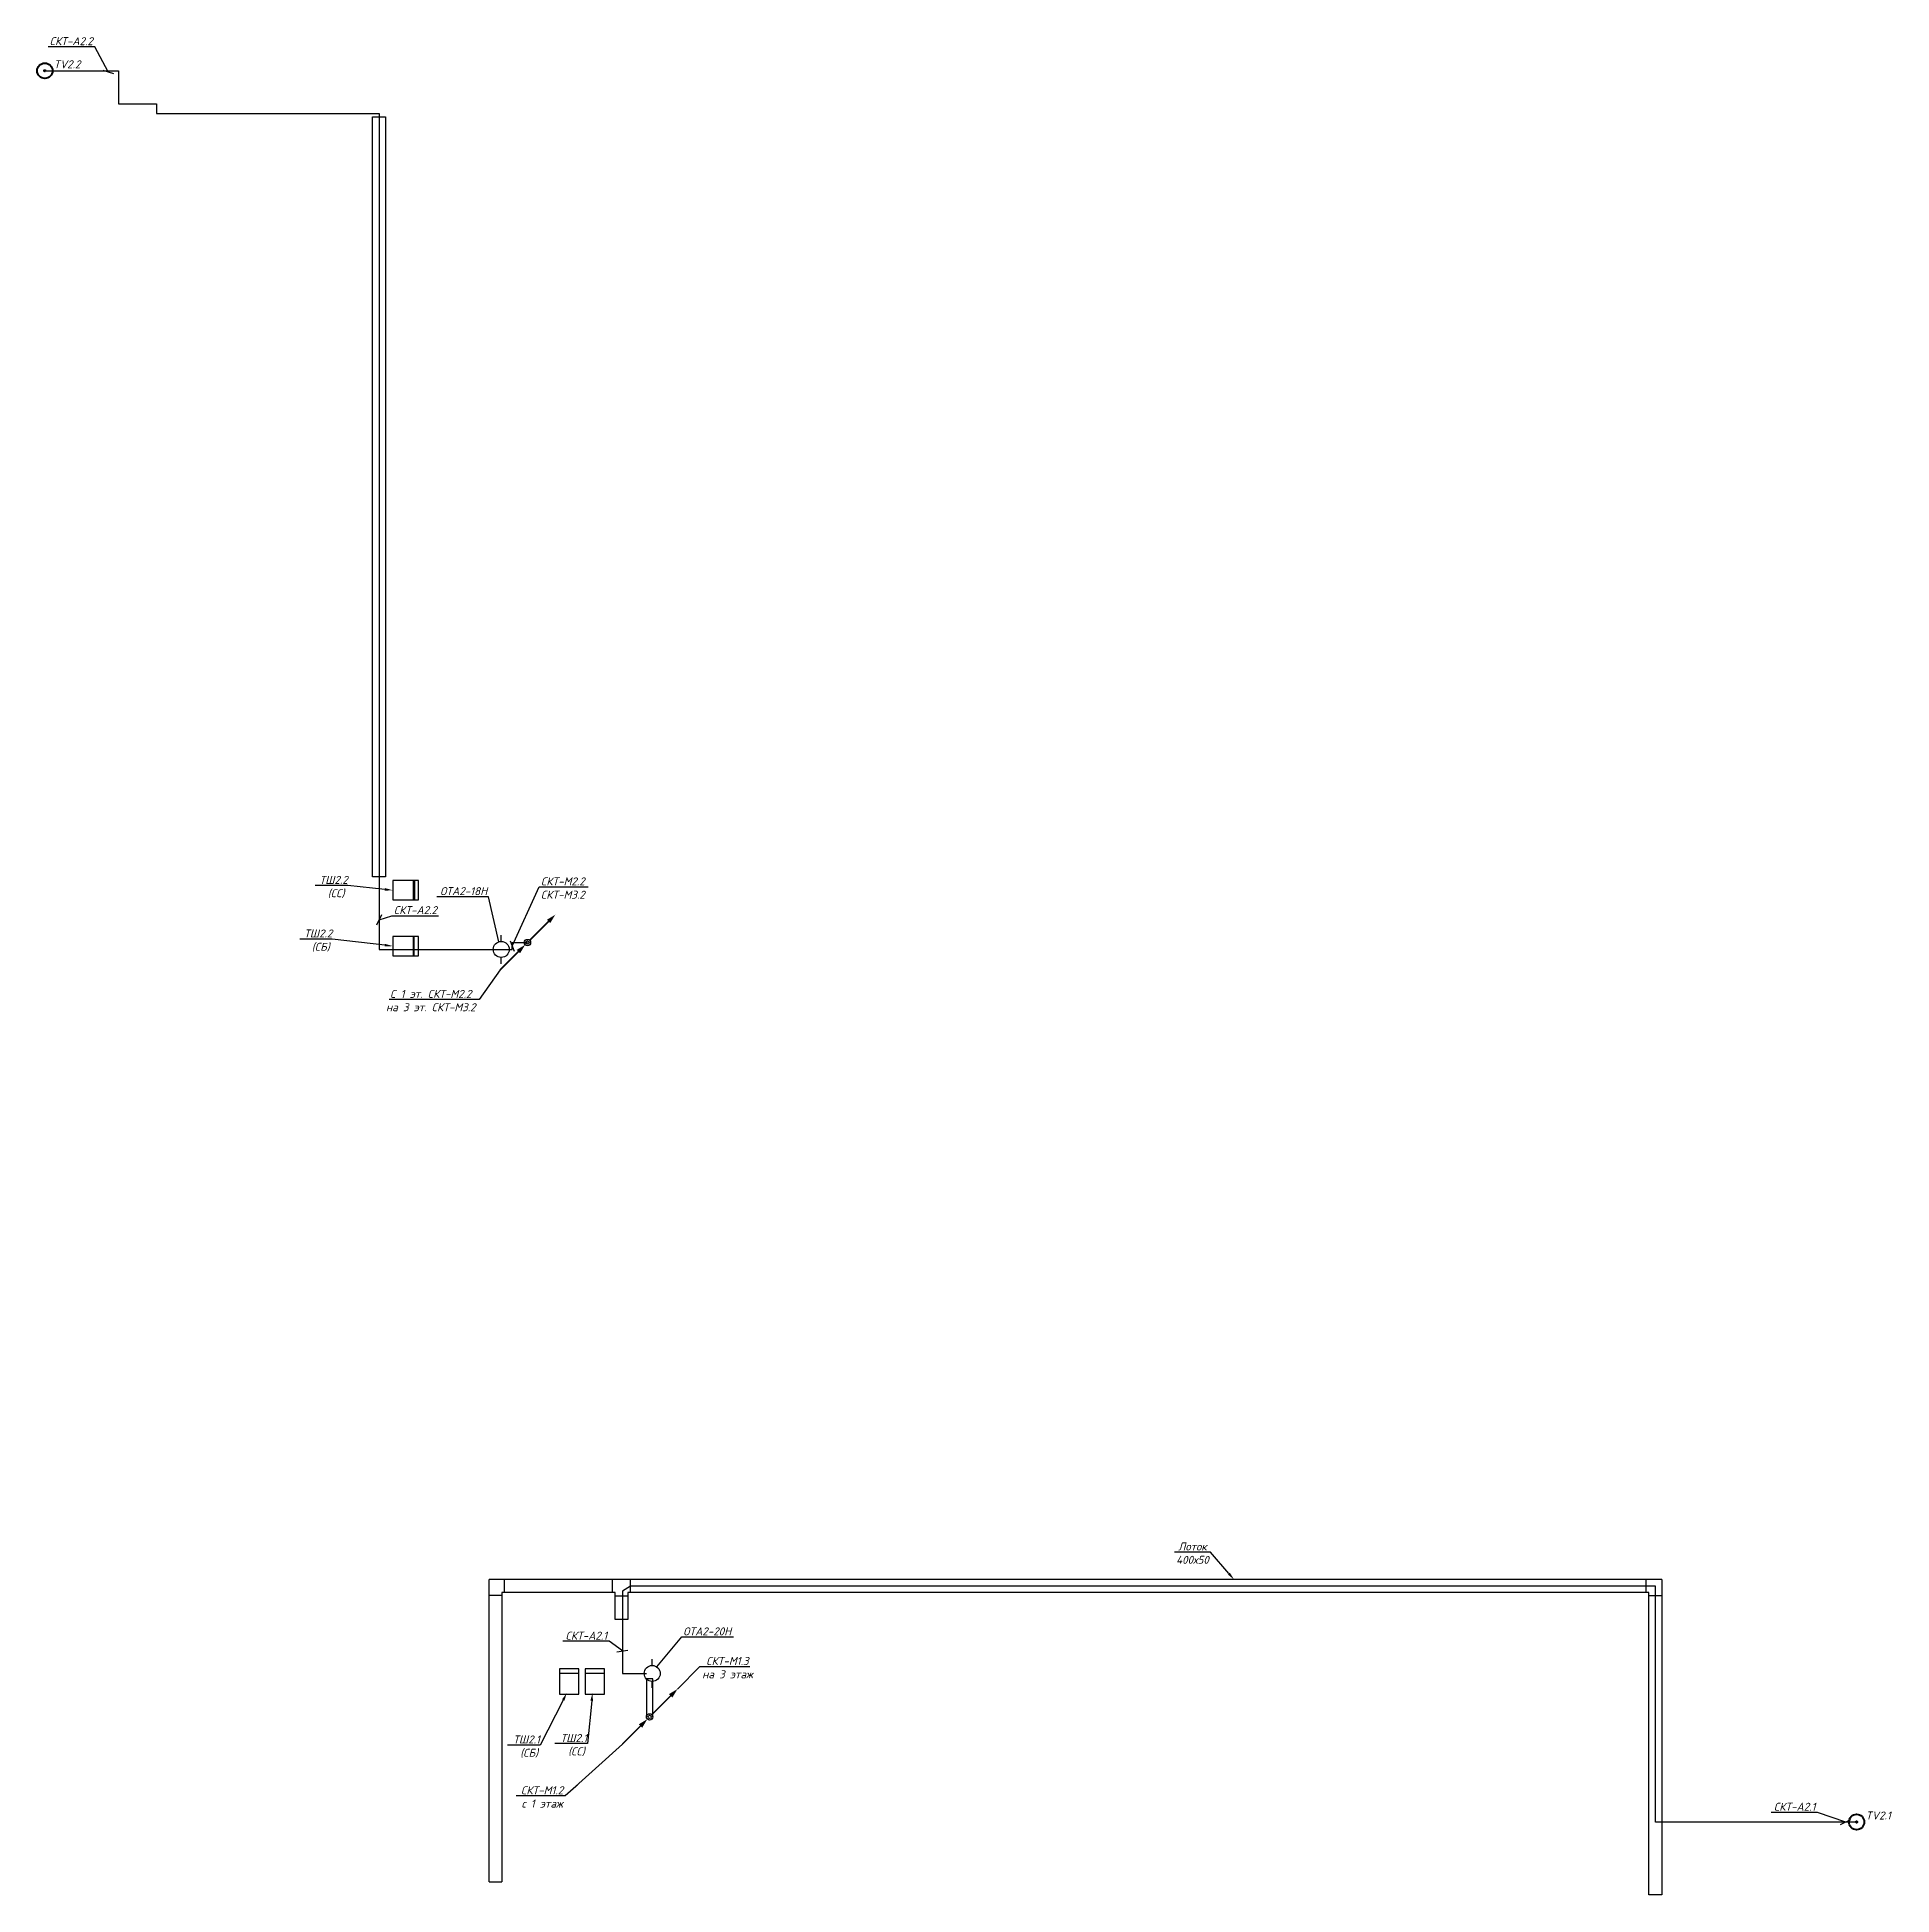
# Model space of a CAD drawing. Header units: millimetres. Extents: x 6978 to 1314263, y -121946 to 20667.
# Drawn here: x 444314 to 502284, y -121156 to -63108 of the extents above; entities that cross this region are included whole.
import ezdxf
from ezdxf import colors
from ezdxf.entities.mleader import LeaderData, LeaderLine
from ezdxf.math import Vec2, Vec3

# ---------------------------------------------------------------- set-up
doc = ezdxf.new("R2010")
doc.units = ezdxf.units.MM
doc.linetypes.add('$AUDIT_BAD_LTYPE2', pattern=[0, 0, 0])
for name, color, linetype, lineweight in [('РФ_Каб.Абонентский', 3, 'Continuous', 30), ('РФ_Каб.Магистраль', 1, 'Continuous', 30), ('РФ_ТШ', 8, 'Continuous', 30), ('СС Текст', 7, 'Continuous', 25), ('СС_СКК_Лоток', 54, 'Continuous', 30), ('СС_СКС_Оборудование', 6, 'Continuous', 30), ('ТВ. Абонентская', 3, 'Continuous', 30)]:
    doc.layers.add(name, color=color, linetype=linetype, lineweight=lineweight)
doc.layers.add('СКС_ТШ', color=7, linetype='Continuous')
doc.layers.add('СОУЭ_Оборуд.', color=7, linetype='Continuous')
doc.styles.add('ISOCPEUR', font='isocpeui.ttf', dxfattribs={"height": 2.5})

# ---------------------------------------------------------------- blocks, each defined once
blk = doc.blocks.new('*U274')
at = {"color": 0, "const_width": 0.5}
for points in [[(0.71, 0.71), (6.59, 6.59)], [(-8.5, -8.5), (-2.83, -2.83)]]:
    blk.add_lwpolyline(points, dxfattribs=at)
at = {"color": 0}
for points in [[(8.71, 8.71, 0, 1.5, 0), (6.59, 6.59, 2, 2, 0)], [(-0.71, -0.71, 0, 1.5, 0), (-2.83, -2.83, 2, 2, 0)]]:
    blk.add_lwpolyline(points, format="xyseb", dxfattribs=at)
for radius in [1, 0.5]:
    blk.add_circle((0, 0), radius, dxfattribs=at)
blk = doc.blocks.new('*U270')
at = {"color": 0, "const_width": 0.5}
blk.add_lwpolyline([(0.71, 0.71), (6.59, 6.59)], dxfattribs=at)
at = {"color": 0}
blk.add_lwpolyline([(8.71, 8.71, 0, 1.5, 0), (6.59, 6.59, 2, 2, 0)], format="xyseb", dxfattribs=at)
for radius in [1, 0.5]:
    blk.add_circle((0, 0), radius, dxfattribs=at)
blk = doc.blocks.new('*U271')
at = {"color": 0}
blk.add_lwpolyline([(-0.71, -0.71, 0, 1.5, 0), (-2.83, -2.83, 2, 2, 0)], format="xyseb", dxfattribs=at)
at = {"color": 0, "const_width": 0.5}
blk.add_lwpolyline([(-8.5, -8.5), (-2.83, -2.83)], dxfattribs=at)
at = {"color": 0}
for radius in [1, 0.5]:
    blk.add_circle((0, 0), radius, dxfattribs=at)
blk = doc.blocks.new('2й этаж')
at = {"layer": 'СС_СКК_Лоток', "color": 0}
for p, q in [((454800, -89345), (454800, -65597)), ((454800, -65597), (455200, -65597)), ((455200, -65597), (455201, -89345)), ((455201, -89345), (454800, -89345)), ((458442, -120752), (458442, -111307)), ((495092, -111307), (458442, -111307)), ((458924, -111707), (458924, -111307)), ((462299, -111707), (462299, -111307)), ((462858, -111707), (462858, -111307)), ((494608, -111707), (494608, -111307)), ((495092, -111307), (495092, -121156)), ((458842, -111802), (458442, -111802)), ((462381, -111707), (458842, -111707)), ((458842, -111707), (458842, -120752)), ((462381, -112550), (462381, -111707)), ((462381, -111817), (462781, -111817)), ((467289, -111707), (462781, -111707)), ((462781, -111707), (462781, -112550)), ((494692, -111707), (467289, -111707)), ((494692, -121156), (494692, -111707)), ((494692, -111802), (495092, -111802)), ((462781, -112550), (462381, -112550)), ((458442, -120752), (458842, -120752)), ((495092, -121156), (494692, -121156))]:
    blk.add_line(p, q, dxfattribs=at)
blk = doc.blocks.new('*U167')
at = {"color": 0, "lineweight": 30}
blk.add_lwpolyline([(300, 0), (300, 800), (-300, 800), (-300, 0)], close=True, dxfattribs=at)
blk.add_lwpolyline([(300, 650), (-300, 650)], dxfattribs=at)
blk = doc.blocks.new('_Oblique')
at = {"color": 0, "linetype": 'ByBlock', "lineweight": -2}
blk.add_line((-0.5, -0.5), (0.5, 0.5), dxfattribs=at)
blk = doc.blocks.new('_None')
blk = doc.blocks.new('A$C13B90458')
at = {"lineweight": 40}
for radius in [200, 18.8]:
    blk.add_circle((0, 0), radius, dxfattribs=at)
blk = doc.blocks.new('*U292')
at = {"color": 0, "lineweight": 30}
for p, q in [((0, 250), (0, 450)), ((0, -450), (0, -250))]:
    blk.add_line(p, q, dxfattribs=at)
at = {"color": 0, "linetype": '$AUDIT_BAD_LTYPE2', "lineweight": 30}
blk.add_circle((0, 0), 250, dxfattribs=at)

msp = doc.modelspace()

# ---------------------------------------------------------------- linework, layer by layer
at = {"layer": 'РФ_Каб.Абонентский'}
for points in [[(444554.1, -64158.4), (446854.9, -64158.4), (446854.9, -65195.3), (448044.9, -65195.3), (448044.9, -65495.3), (455000, -65495.3), (455000, -91615), (458801, -91615)], [(501181.6, -118880.3), (494892, -118880.3), (494892, -111507.5), (462858, -111507.5), (462605.5, -111662.1), (462605.5, -114236.9), (463355.4, -114239.2)]]:
    msp.add_lwpolyline(points, dxfattribs=at)
at = {"layer": 'РФ_Каб.Магистраль'}
for points in [[(458801, -91615), (459160.5, -91615), (459160.5, -91400.3), (459638, -91400.3)], [(463556.8, -115594.5), (463556.8, -114405.3), (463356.8, -114405.3), (463356.8, -115595.9)]]:
    msp.add_lwpolyline(points, dxfattribs=at)
at = {"layer": 'СС_СКС_Оборудование', "color": 180}
msp.add_line((456107.9, -89465.3), (456107.9, -90065.3), dxfattribs=at)
at = {"layer": 'СС_СКС_Оборудование', "color": 7}
msp.add_line((456084.1, -91210.3), (456084.1, -91810.3), dxfattribs=at)
at = {"layer": 'СС_СКС_Оборудование', "color": 180}
msp.add_lwpolyline([(456229.9, -89465.3), (455429.9, -89465.3), (455429.9, -90065.3), (456229.9, -90065.3)], close=True, dxfattribs=at)
at = {"layer": 'СС_СКС_Оборудование', "color": 7}
msp.add_lwpolyline([(456229.9, -91210.3), (455429.9, -91210.3), (455429.9, -91810.3), (456229.9, -91810.3)], close=True, dxfattribs=at)

# ---------------------------------------------------------------- block references
at = {"layer": 'СКС_ТШ', "color": 251, "lineweight": 30, "true_color": 0x636466, "rotation": 270}
for p in [(455429.9, -89765.3), (455429.9, -91510.3)]:
    msp.add_blockref('*U167', p, dxfattribs=at)
at = {"layer": 'СКС_ТШ', "color": 251, "lineweight": 30, "true_color": 0x636466}
for p in [(460944.9, -114889.2), (461744.9, -114889.2)]:
    msp.add_blockref('*U167', p, dxfattribs=at)
at = {"layer": 'СС Текст', "color": 3}
for p in [(458819.4, -91614.3), (463537.4, -114238.6)]:
    msp.add_blockref('*U292', p, dxfattribs=at)
at = {"layer": 'СС_СКК_Лоток'}
msp.add_blockref('2й этаж', (0, 0), dxfattribs=at)
at = {"layer": 'СС_СКК_Лоток', "xscale": 100, "yscale": 100, "zscale": 100}
for name, p in [('*U274', (459638, -91400.3)), ('*U270', (463456.8, -115595.9)), ('*U271', (463456.8, -115595.9))]:
    msp.add_blockref(name, p, dxfattribs=at)
at = {"layer": 'ТВ. Абонентская', "lineweight": 30, "ltscale": 5, "xscale": 1.2, "yscale": 1.2, "zscale": 1.2}
for p in [(444554.1, -64158.4), (501181.6, -118880.3)]:
    msp.add_blockref('A$C13B90458', p, dxfattribs=at)

# ---------------------------------------------------------------- texts
at = {"layer": 'СОУЭ_Оборуд.', "char_height": 250, "width": 594.035, "attachment_point": 5, "style": 'ISOCPEUR'}
for s, insert in [('TV2.2', (445248.6, -63956.7)), ('TV2.1', (501857, -118677.3))]:
    msp.add_mtext(s, dxfattribs=dict(at, insert=insert))

# ---------------------------------------------------------------- leaders
at = {"layer": 'РФ_ТШ', "color": 7, "lineweight": 0}
ml = msp.add_multileader_mtext('Standard', dxfattribs=at)
ml.set_content('ОТА2-18Н', color=7, style='ISOCPEUR')
ml.set_leader_properties()
ml.set_arrow_properties(name='NONE')
ml.build(insert=Vec2(0, 0))
ml.multileader.update_dxf_attribs({"has_dogleg": 0, "text_left_attachment_type": 6, "text_right_attachment_type": 6, "dogleg_length": 100, "arrow_head_size": 250})
ctx = ml.context
ctx.base_point, ctx.char_height, ctx.arrow_head_size, ctx.landing_gap_size, ctx.plane_origin = Vec3(456873.2, -89968.3), 250, 250, 0, Vec3(464070.8, -92487.3)
ctx.left_attachment, ctx.right_attachment, ctx.text_align_type = 6, 6, 1
notes = []
notes.append((ctx, [(0, (1, 1, 0), (458519, -89968.3), (-1, 0), 100, [(0, [(458746.1, -91375.3)], 0, [])])]))
ctx.mtext.insert, ctx.mtext.width, ctx.mtext.alignment, ctx.mtext.flow_direction = Vec3(457646.1, -89668.3), 1991.197, 2, 5
ml = msp.add_multileader_mtext('Standard', dxfattribs=at)
ml.set_content('ОТА2-20Н', color=7, style='ISOCPEUR')
ml.set_leader_properties()
ml.set_arrow_properties(name='NONE')
ml.build(insert=Vec2(0, 0))
ml.multileader.update_dxf_attribs({"has_dogleg": 0, "text_left_attachment_type": 6, "text_right_attachment_type": 6, "dogleg_length": 100, "arrow_head_size": 250})
ctx = ml.context
ctx.base_point, ctx.char_height, ctx.arrow_head_size, ctx.landing_gap_size, ctx.plane_origin = Vec3(464463.1, -113098.9), 250, 250, 0, Vec3(471310.2, -115161.3)
ctx.left_attachment, ctx.right_attachment, ctx.text_align_type = 6, 6, 1
notes.append((ctx, [(1, (1, 1, 0), (464363.1, -113098.9), (1, 0), 100, [(0, [(463680, -114033.2)], 0, [])])]))
ctx.mtext.insert, ctx.mtext.width, ctx.mtext.alignment, ctx.mtext.flow_direction = Vec3(465257.6, -112798.9), 1991.197, 2, 5
at = {"layer": 'СКС_ТШ', "color": 7}
ml = msp.add_multileader_mtext('Standard', dxfattribs=at)
ml.set_content('ТШ2.2\\P (СС)', color=7, style='ISOCPEUR')
ml.set_leader_properties()
ml.build(insert=Vec2(0, 0))
ml.multileader.update_dxf_attribs({"has_dogleg": 0, "text_left_attachment_type": 6, "text_right_attachment_type": 6, "dogleg_length": 100, "arrow_head_size": 250})
ctx = ml.context
ctx.base_point, ctx.char_height, ctx.arrow_head_size, ctx.landing_gap_size, ctx.plane_origin = Vec3(453141.2, -89616.3), 250, 250, 0, Vec3(459683.8, -92513.5)
ctx.left_attachment, ctx.right_attachment, ctx.text_align_type = 6, 6, 1
notes.append((ctx, [(0, (1, 1, 0), (454121, -89616.3), (-1, 0), 100, [(0, [(455429.9, -89765.3)], 0, [])])]))
ctx.mtext.insert, ctx.mtext.width, ctx.mtext.alignment, ctx.mtext.flow_direction = Vec3(453581.1, -89316.3), 1520.837, 2, 5
ml = msp.add_multileader_mtext('Standard', dxfattribs=at)
ml.set_content('ТШ2.2\\P (СБ)', color=7, style='ISOCPEUR')
ml.set_leader_properties()
ml.build(insert=Vec2(0, 0))
ml.multileader.update_dxf_attribs({"has_dogleg": 0, "text_left_attachment_type": 6, "text_right_attachment_type": 6, "dogleg_length": 100, "arrow_head_size": 250})
ctx = ml.context
ctx.base_point, ctx.char_height, ctx.arrow_head_size, ctx.landing_gap_size, ctx.plane_origin = Vec3(452660.2, -91291.3), 250, 250, 0, Vec3(460486, -93631.8)
ctx.left_attachment, ctx.right_attachment, ctx.text_align_type = 6, 6, 1
notes.append((ctx, [(0, (1, 1, 0), (453640, -91291.3), (-1, 0), 100, [(0, [(455429.9, -91510.3)], 0, [])])]))
ctx.mtext.insert, ctx.mtext.width, ctx.mtext.alignment, ctx.mtext.flow_direction = Vec3(453100.1, -90991.3), 1520.837, 2, 5
at = {"layer": 'СС Текст', "color": 7, "lineweight": 0}
ml = msp.add_multileader_mtext('Standard', dxfattribs=at)
ml.set_content('{\\C256;СКТ-А2.2}', color=7, style='ISOCPEUR')
ml.set_leader_properties()
ml.set_arrow_properties(name='OBLIQUE')
ml.build(insert=Vec2(0, 0))
ml.multileader.update_dxf_attribs({"has_dogleg": 0, "text_left_attachment_type": 6, "text_right_attachment_type": 6, "dogleg_length": 100, "arrow_head_size": 250})
ctx = ml.context
ctx.base_point, ctx.char_height, ctx.arrow_head_size, ctx.landing_gap_size, ctx.plane_origin = Vec3(444645.3, -63409.3), 250, 250, 0, Vec3(457894.4, -66792.5)
ctx.left_attachment, ctx.right_attachment, ctx.text_align_type = 6, 6, 1
notes.append((ctx, [(0, (1, 1, 0), (446216.7, -63409.3), (-1, 0), 100, [(0, [(446535.9, -64195.4)], 0, [])])]))
ctx.mtext.insert, ctx.mtext.width, ctx.mtext.alignment, ctx.mtext.flow_direction = Vec3(445381, -63109.3), 1991.197, 2, 5
ml = msp.add_multileader_mtext('Standard', dxfattribs=at)
ml.set_content('{\\C256;СКТ-M2.2\\PСКТ-M3.2}', color=7, style='ISOCPEUR')
ml.set_leader_properties()
ml.set_arrow_properties(name='OBLIQUE')
ml.build(insert=Vec2(0, 0))
ml.multileader.update_dxf_attribs({"has_dogleg": 0, "text_left_attachment_type": 6, "text_right_attachment_type": 6, "dogleg_length": 100, "arrow_head_size": 250})
ctx = ml.context
ctx.base_point, ctx.char_height, ctx.arrow_head_size, ctx.landing_gap_size, ctx.plane_origin = Vec3(460009.3, -89663.5), 250, 250, 0, Vec3(468889.4, -96671.5)
ctx.left_attachment, ctx.right_attachment, ctx.text_align_type = 6, 6, 1
notes.append((ctx, [(1, (1, 1, 0), (459909.3, -89663.5), (1, 0), 100, [(0, [(459160.5, -91507.6)], 0, [])])]))
ctx.mtext.insert, ctx.mtext.width, ctx.mtext.alignment, ctx.mtext.flow_direction = Vec3(460745, -89363.5), 1991.197, 2, 5
ml = msp.add_multileader_mtext('Standard', dxfattribs=at)
ml.set_content('{\\C256;СКТ-А2.2}', color=7, style='ISOCPEUR')
ml.set_leader_properties()
ml.set_arrow_properties(name='OBLIQUE')
ml.build(insert=Vec2(0, 0))
ml.multileader.update_dxf_attribs({"has_dogleg": 0, "text_left_attachment_type": 6, "text_right_attachment_type": 6, "dogleg_length": 100, "arrow_head_size": 250})
ctx = ml.context
ctx.base_point, ctx.char_height, ctx.arrow_head_size, ctx.landing_gap_size, ctx.plane_origin = Vec3(455401.5, -90561.4), 250, 250, 0, Vec3(466313.5, -93772.7)
ctx.left_attachment, ctx.right_attachment, ctx.text_align_type = 6, 6, 1
notes.append((ctx, [(1, (1, 1, 0), (455301.5, -90561.4), (1, 0), 100, [(0, [(455000, -90694.6)], 0, [])])]))
ctx.mtext.insert, ctx.mtext.width, ctx.mtext.alignment, ctx.mtext.flow_direction = Vec3(456137.2, -90261.4), 1991.197, 2, 5
ml = msp.add_multileader_mtext('Standard', dxfattribs=at)
ml.set_content('{\\C256;С 1 эт. СКТ-M2.2\\Pна 3 эт. СКТ-M3.2}', color=7, style='ISOCPEUR')
ml.set_leader_properties()
ml.set_arrow_properties(name='NONE')
ml.build(insert=Vec2(0, 0))
ml.multileader.update_dxf_attribs({"has_dogleg": 0, "text_left_attachment_type": 6, "text_right_attachment_type": 6, "dogleg_length": 100, "arrow_head_size": 250})
ctx = ml.context
ctx.base_point, ctx.char_height, ctx.arrow_head_size, ctx.landing_gap_size, ctx.plane_origin = Vec3(455108.1, -93179.6), 250, 250, 0, Vec3(468024.8, -98991.6)
ctx.left_attachment, ctx.right_attachment, ctx.text_align_type = 6, 6, 1
notes.append((ctx, [(0, (1, 1, 0), (458227.8, -93179.6), (-1, 0), 100, [(0, [(458788, -92250.3)], 0, [])])]))
ctx.mtext.insert, ctx.mtext.width, ctx.mtext.alignment, ctx.mtext.flow_direction = Vec3(456617.9, -92879.6), 3554.766, 2, 5
ml = msp.add_multileader_mtext('Standard', dxfattribs=at)
ml.set_content('{\\C256;СКТ-А2.1}', color=7, style='ISOCPEUR')
ml.set_leader_properties()
ml.set_arrow_properties(name='OBLIQUE')
ml.build(insert=Vec2(0, 0))
ml.multileader.update_dxf_attribs({"has_dogleg": 0, "text_left_attachment_type": 6, "text_right_attachment_type": 6, "dogleg_length": 100, "arrow_head_size": 250})
ctx = ml.context
ctx.base_point, ctx.char_height, ctx.arrow_head_size, ctx.landing_gap_size, ctx.plane_origin = Vec3(460766.1, -113232.3), 250, 250, 0, Vec3(471792.3, -116298.7)
ctx.left_attachment, ctx.right_attachment, ctx.text_align_type = 6, 6, 1
notes.append((ctx, [(0, (1, 1, 0), (462297, -113232.3), (-1, 0), 100, [(0, [(462605.5, -113533.8)], 0, [])])]))
ctx.mtext.insert, ctx.mtext.width, ctx.mtext.alignment, ctx.mtext.flow_direction = Vec3(461481.5, -112932.3), 1991.197, 2, 5
ml = msp.add_multileader_mtext('Standard', dxfattribs=at)
ml.set_content('{\\C256;СКТ-А2.1}', color=7, style='ISOCPEUR')
ml.set_leader_properties()
ml.set_arrow_properties(name='OBLIQUE')
ml.build(insert=Vec2(0, 0))
ml.multileader.update_dxf_attribs({"has_dogleg": 0, "text_left_attachment_type": 6, "text_right_attachment_type": 6, "dogleg_length": 100, "arrow_head_size": 250})
ctx = ml.context
ctx.base_point, ctx.char_height, ctx.arrow_head_size, ctx.landing_gap_size, ctx.plane_origin = Vec3(498532.9, -118578.8), 250, 250, 0, Vec3(509783, -121645.2)
ctx.left_attachment, ctx.right_attachment, ctx.text_align_type = 6, 6, 1
notes.append((ctx, [(0, (1, 1, 0), (500063.8, -118578.8), (-1, 0), 100, [(0, [(500841.2, -118880.3)], 0, [])])]))
ctx.mtext.insert, ctx.mtext.width, ctx.mtext.alignment, ctx.mtext.flow_direction = Vec3(499248.3, -118278.8), 1991.197, 2, 5
at = {"layer": 'СС_СКК_Лоток', "color": 7}
ml = msp.add_multileader_mtext('Standard', dxfattribs=at)
ml.set_content('Лоток\\P400х50', color=7, style='ISOCPEUR')
ml.set_leader_properties()
ml.build(insert=Vec2(0, 0))
ml.multileader.update_dxf_attribs({"has_dogleg": 0, "text_left_attachment_type": 6, "text_right_attachment_type": 6, "dogleg_length": 100, "arrow_head_size": 250})
ctx = ml.context
ctx.base_point, ctx.char_height, ctx.arrow_head_size, ctx.landing_gap_size, ctx.plane_origin = Vec3(479863.9, -110445.9), 250, 250, 0, Vec3(485547.4, -112408.1)
ctx.left_attachment, ctx.right_attachment, ctx.text_align_type = 6, 6, 1
notes.append((ctx, [(0, (1, 1, 0), (481085.3, -110445.9), (-1, 0), 100, [(0, [(481726.1, -111307.4)], 0, [])])]))
ctx.mtext.insert, ctx.mtext.width, ctx.mtext.alignment, ctx.mtext.flow_direction = Vec3(480424.6, -110145.9), 2467.274, 2, 5
at = {"layer": 'СС_СКК_Лоток', "color": 7, "lineweight": 0}
ml = msp.add_multileader_mtext('Standard', dxfattribs=at)
ml.set_content('СКТ-M1.3\\Pна 3 этаж', color=7, style='ISOCPEUR')
ml.set_leader_properties()
ml.set_arrow_properties(name='NONE')
ml.build(insert=Vec2(0, 0))
ml.multileader.update_dxf_attribs({"has_dogleg": 0, "text_left_attachment_type": 6, "text_right_attachment_type": 6, "dogleg_length": 100, "arrow_head_size": 250})
ctx = ml.context
ctx.base_point, ctx.char_height, ctx.arrow_head_size, ctx.landing_gap_size, ctx.plane_origin = Vec3(465029.5, -114023.2), 250, 250, 0, Vec3(471876.6, -116555)
ctx.left_attachment, ctx.right_attachment, ctx.text_align_type = 6, 6, 1
notes.append((ctx, [(1, (1, 1, 0), (464929.5, -114023.2), (1, 0), 100, [(0, [(464327.5, -114725.2)], 0, [])])]))
ctx.mtext.insert, ctx.mtext.width, ctx.mtext.alignment, ctx.mtext.flow_direction = Vec3(465890.7, -113723.2), 1991.197, 2, 5
at = {"layer": 'СС_СКК_Лоток', "color": 8, "lineweight": 0}
ml = msp.add_multileader_mtext('Standard', dxfattribs=at)
ml.set_content('ТШ2.1\\P (СБ)', color=7, style='ISOCPEUR')
ml.set_leader_properties()
ml.build(insert=Vec2(0, 0))
ml.multileader.update_dxf_attribs({"has_dogleg": 0, "text_left_attachment_type": 6, "text_right_attachment_type": 6, "dogleg_length": 100, "arrow_head_size": 250})
ctx = ml.context
ctx.base_point, ctx.char_height, ctx.arrow_head_size, ctx.landing_gap_size, ctx.plane_origin = Vec3(459192.7, -116475.8), 250, 250, 0, Vec3(467361.9, -118816.4)
ctx.left_attachment, ctx.right_attachment, ctx.text_align_type = 6, 6, 1
notes.append((ctx, [(0, (1, 1, 0), (460131.9, -116475.8), (-1, 0), 100, [(0, [(460871.3, -114846.1)], 0, [])])]))
ctx.mtext.insert, ctx.mtext.width, ctx.mtext.alignment, ctx.mtext.flow_direction = Vec3(459612.3, -116175.8), 1520.837, 2, 5
ml = msp.add_multileader_mtext('Standard', dxfattribs=at)
ml.set_content('ТШ2.1\\P (СС)', color=7, style='ISOCPEUR')
ml.set_leader_properties()
ml.build(insert=Vec2(0, 0))
ml.multileader.update_dxf_attribs({"has_dogleg": 0, "text_left_attachment_type": 6, "text_right_attachment_type": 6, "dogleg_length": 100, "arrow_head_size": 250})
ctx = ml.context
ctx.base_point, ctx.char_height, ctx.arrow_head_size, ctx.landing_gap_size, ctx.plane_origin = Vec3(460671.9, -116431.2), 250, 250, 0, Vec3(468670.2, -119328.4)
ctx.left_attachment, ctx.right_attachment, ctx.text_align_type = 6, 6, 1
notes.append((ctx, [(0, (1, 1, 0), (461611.1, -116431.2), (-1, 0), 100, [(0, [(461671.3, -114846.1)], 0, [])])]))
ctx.mtext.insert, ctx.mtext.width, ctx.mtext.alignment, ctx.mtext.flow_direction = Vec3(461091.5, -116131.2), 1520.837, 2, 5
for ctx, leaders in notes:
    for number, flags, end, landing, length, lines in leaders:
        leader = LeaderData()
        leader.index, (leader.has_last_leader_line, leader.has_dogleg_vector, leader.attachment_direction) = number, flags
        leader.last_leader_point, leader.dogleg_vector, leader.dogleg_length = Vec3(end), Vec3(landing), length
        for number, points, colour, breaks in lines:
            line = LeaderLine()
            line.index, line.vertices, line.color, line.breaks = number, Vec3.list(points), colors.encode_raw_color(colour), breaks
            leader.lines.append(line)
        ctx.leaders.append(leader)

# ---------------------------------------------------------------- next in the draw order: leaders
at = {"layer": 'СС_СКК_Лоток', "color": 7, "lineweight": 0}
ml = msp.add_multileader_mtext('Standard', dxfattribs=at)
ml.set_content('СКТ-M1.2\\Pс 1 этаж', color=7, style='ISOCPEUR')
ml.set_leader_properties()
ml.set_arrow_properties(name='NONE')
ml.build(insert=Vec2(0, 0))
ml.multileader.update_dxf_attribs({"has_dogleg": 0, "text_left_attachment_type": 6, "text_right_attachment_type": 6, "dogleg_length": 100, "arrow_head_size": 250})
ctx = ml.context
ctx.base_point, ctx.char_height, ctx.arrow_head_size, ctx.landing_gap_size, ctx.plane_origin = Vec3(459384, -118063.8), 250, 250, 0, Vec3(468740.4, -119819.3)
ctx.left_attachment, ctx.right_attachment, ctx.text_align_type = 6, 6, 1
notes = []
notes.append((ctx, [(0, (1, 1, 0), (460912.8, -118063.8), (-1, 0), 100, [(0, [(462606.8, -116445.9)], 0, [])])]))
ctx.mtext.insert, ctx.mtext.width, ctx.mtext.alignment, ctx.mtext.flow_direction = Vec3(460098.4, -117763.8), 1991.197, 2, 5
ctx.mtext.has_bg_fill, ctx.mtext.bg_color, ctx.mtext.bg_scale_factor, ctx.mtext.bg_transparency, ctx.mtext.use_window_bg_color = 1, -1027028792, 1.5, 0, 1
for ctx, leaders in notes:
    for number, flags, end, landing, length, lines in leaders:
        leader = LeaderData()
        leader.index, (leader.has_last_leader_line, leader.has_dogleg_vector, leader.attachment_direction) = number, flags
        leader.last_leader_point, leader.dogleg_vector, leader.dogleg_length = Vec3(end), Vec3(landing), length
        for number, points, colour, breaks in lines:
            line = LeaderLine()
            line.index, line.vertices, line.color, line.breaks = number, Vec3.list(points), colors.encode_raw_color(colour), breaks
            leader.lines.append(line)
        ctx.leaders.append(leader)

doc.saveas('drawing.dxf')
